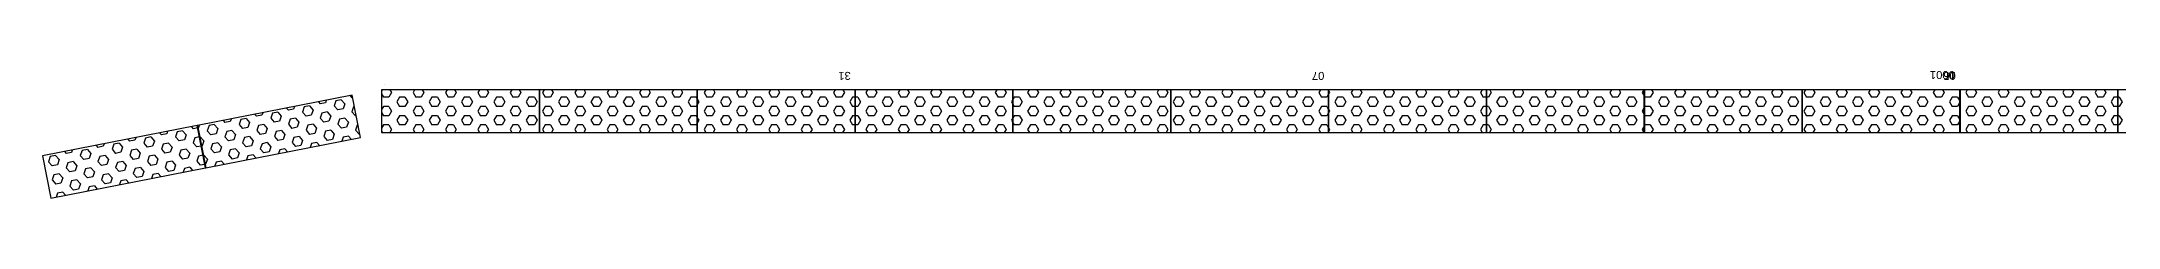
# Model space of a CAD drawing. Header units: millimetres. Extents: x 31568 to 240104, y 7702 to 61692.
# Drawn here: x 164633 to 188712, y 59917 to 61397 of the extents above; entities that cross this region are included whole.
import ezdxf

# ---------------------------------------------------------------- set-up
doc = ezdxf.new("R2010")
doc.units = ezdxf.units.MM
for name, color, linetype in [('게이트웨이', 140, 'Continuous'), ('노드', 2, 'Continuous'), ('발판500×1829', 131, 'Continuous')]:
    doc.layers.add(name, color=color, linetype=linetype)
doc.styles.get("Standard").update_dxf_attribs({"font": 'arial.ttf'})

# ---------------------------------------------------------------- blocks, each defined once
blk = doc.blocks.new('b500×1829')
at = {"layer": '발판500×1829', "linetype": 'ByBlock'}
h = blk.add_hatch(dxfattribs=at)
h.set_pattern_fill('HEX', color=256, scale=500, style=0)
h.set_pattern_definition([(0, (-371158.89, -112728.83), (0, 108.253175), [62.5, -125]), (120, (-371158.89, -112728.83), (-93.75, -54.126588), [62.5, -125]), (60, (-371096.39, -112728.83), (-93.75, 54.126588), [62.5, -125])])
h.paths.add_polyline_path([(0, -250), (1829, -250), (1829, 250), (0, 250)])
at = {"layer": '발판500×1829', "linetype": 'ByBlock', "ltscale": 2}
blk.add_lwpolyline([(0, -250), (1829, -250), (1829, 250), (0, 250)], close=True, dxfattribs=at)
blk = doc.blocks.new('518')
at = {"layer": '발판500×1829', "linetype": 'ByBlock', "ltscale": 2}
blk.add_blockref('b500×1829', (0, 0), dxfattribs=at)
blk = doc.blocks.new('발판500x1825')
at = {"layer": '발판500×1829'}
blk.add_blockref('518', (1, -305, 48), dxfattribs=at)
blk = doc.blocks.new('38x18x6')
for p in [(0, 0, 2609), (0, 0, 709)]:
    blk.add_blockref('발판500x1825', p)
blk = doc.blocks.new('A$Ce74f6398')
at = {"layer": '발판500×1829', "linetype": 'ByBlock', "ltscale": 2}
blk.add_blockref('b500×1829', (-1828, 305, 41), dxfattribs=at)
blk = doc.blocks.new('38x18x6_H')
blk.add_line((1797, -610, 728), (1797, -610, 698))
blk.add_blockref('A$Ce74f6398', (1829, -610, 2616))
at = {"layer": '발판500×1829', "linetype": 'ByBlock', "ltscale": 2}
blk.add_blockref('b500×1829', (1, -305, 757), dxfattribs=at)

msp = doc.modelspace()

# ---------------------------------------------------------------- block references
for name, p, rotation in [('38x18x6_H', (170405, 60623, 10460), 179.9999999999612), ('38x18x6_H', (170405, 60623, 14260), 179.9999999999612), ('38x18x6_H', (170405, 60623, 18060), 179.9999999999612), ('38x18x6_H', (170405, 60623, 21860), 179.9999999999612), ('38x18x6_H', (170405, 60623, 25660), 179.9999999999612), ('38x18x6_H', (170405, 60623, 29460), 179.9999999999612), ('38x18x6_H', (170405, 60623, 33260), 179.9999999999612), ('38x18x6_H', (170405, 60623, 37060), 179.9999999999612), ('38x18x6_H', (170405, 60623, 40860), 179.9999999999612), ('38x18x6', (172235, 60623, 10460), 180), ('38x18x6', (172235, 60623, 14260), 180), ('38x18x6', (172235, 60623, 18060), 180), ('38x18x6', (172235, 60623, 21860), 180), ('38x18x6', (172235, 60623, 25660), 180), ('38x18x6', (172235, 60623, 29460), 180), ('38x18x6', (172235, 60623, 33260), 180), ('38x18x6', (172235, 60623, 37060), 180), ('38x18x6', (172235, 60623, 40860), 180), ('38x18x6', (174065, 60623, 10460), 180), ('38x18x6', (174065, 60623, 14260), 180), ('38x18x6', (174065, 60623, 18060), 180), ('38x18x6', (174065, 60623, 21860), 180), ('38x18x6', (174065, 60623, 25660), 180), ('38x18x6', (174065, 60623, 29460), 180), ('38x18x6', (174065, 60623, 33260), 180), ('38x18x6', (174065, 60623, 37060), 180), ('38x18x6', (174065, 60623, 40860), 180), ('38x18x6', (175895, 60623, 10460), 180), ('38x18x6', (175895, 60623, 14260), 180), ('38x18x6', (175895, 60623, 18060), 180), ('38x18x6', (175895, 60623, 21860), 180), ('38x18x6', (175895, 60623, 25660), 180), ('38x18x6', (175895, 60623, 29460), 180), ('38x18x6', (175895, 60623, 33260), 180), ('38x18x6', (175895, 60623, 37060), 180), ('38x18x6', (175895, 60623, 40860), 180), ('38x18x6', (177725, 60623, 10460), 180), ('38x18x6', (177725, 60623, 14260), 180), ('38x18x6', (177725, 60623, 18060), 180), ('38x18x6', (177725, 60623, 21860), 180), ('38x18x6', (177725, 60623, 25660), 180), ('38x18x6', (177725, 60623, 29460), 180), ('38x18x6', (177725, 60623, 33260), 180), ('38x18x6', (177725, 60623, 37060), 180), ('38x18x6', (177725, 60623, 40860), 180), ('38x18x6', (179555, 60623, 10460), 180), ('38x18x6', (179555, 60623, 14260), 180), ('38x18x6', (179555, 60623, 18060), 180), ('38x18x6', (179555, 60623, 21860), 180), ('38x18x6', (179555, 60623, 25660), 180), ('38x18x6', (179555, 60623, 29460), 180), ('38x18x6', (179555, 60623, 33260), 180), ('38x18x6', (179555, 60623, 37060), 180), ('38x18x6', (179555, 60623, 40860), 180), ('38x18x6', (181385, 60623, 10460), 180), ('38x18x6', (181385, 60623, 14260), 180), ('38x18x6', (181385, 60623, 18060), 180), ('38x18x6', (181385, 60623, 21860), 180), ('38x18x6', (181385, 60623, 25660), 180), ('38x18x6', (181385, 60623, 29460), 180), ('38x18x6', (181385, 60623, 33260), 180), ('38x18x6', (181385, 60623, 37060), 180), ('38x18x6', (181385, 60623, 40860), 180), ('38x18x6', (183215, 60623, 10460), 180), ('38x18x6', (183215, 60623, 14260), 180), ('38x18x6', (183215, 60623, 18060), 180), ('38x18x6', (183215, 60623, 21860), 180), ('38x18x6', (183215, 60623, 25660), 180), ('38x18x6', (183215, 60623, 29460), 180), ('38x18x6', (183215, 60623, 33260), 180), ('38x18x6', (183215, 60623, 37060), 180), ('38x18x6', (183215, 60623, 40860), 180), ('38x18x6', (185045, 60623, 10460), 180), ('38x18x6', (185045, 60623, 14260), 180), ('38x18x6', (185045, 60623, 18060), 180), ('38x18x6', (185045, 60623, 21860), 180), ('38x18x6', (185045, 60623, 25660), 180), ('38x18x6', (185045, 60623, 29460), 180), ('38x18x6', (185045, 60623, 33260), 180), ('38x18x6', (185045, 60623, 37060), 180), ('38x18x6', (185045, 60623, 40860), 180), ('38x18x6', (186875, 60623, 10460), 180), ('38x18x6', (186875, 60623, 14260), 180), ('38x18x6', (186875, 60623, 18060), 180), ('38x18x6', (186875, 60623, 21860), 180), ('38x18x6', (186875, 60623, 25660), 180), ('38x18x6', (186875, 60623, 29460), 180), ('38x18x6', (186875, 60623, 33260), 180), ('38x18x6', (186875, 60623, 37060), 180), ('38x18x6', (186875, 60623, 40860), 180), ('38x18x6', (188705, 60623, 10460), 180), ('38x18x6', (188705, 60623, 14260), 180), ('38x18x6', (188705, 60623, 18060), 180), ('38x18x6', (188705, 60623, 21860), 180), ('38x18x6', (188705, 60623, 25660), 180), ('38x18x6', (188705, 60623, 29460), 180), ('38x18x6', (188705, 60623, 33260), 180), ('38x18x6', (188705, 60623, 37060), 180), ('38x18x6', (188705, 60623, 40860), 180), ('38x18x6', (190535, 60623, 10460), 180), ('38x18x6', (190535, 60623, 14260), 180), ('38x18x6', (190535, 60623, 18060), 180), ('38x18x6', (190535, 60623, 21860), 180), ('38x18x6', (190535, 60623, 25660), 180), ('38x18x6', (190535, 60623, 29460), 180), ('38x18x6', (190535, 60623, 33260), 180), ('38x18x6', (190535, 60623, 37060), 180), ('38x18x6', (190535, 60623, 40860), 180), ('38x18x6', (168342, 60568, 10460), 191.1067111174401), ('38x18x6', (168342, 60568, 14260), 191.1067111174401), ('38x18x6', (168342, 60568, 18060), 191.1067111174401), ('38x18x6', (168342, 60568, 21860), 191.1067111174401), ('38x18x6', (168342, 60568, 25660), 191.1067111174401), ('38x18x6', (168342, 60568, 29460), 191.1067111174401), ('38x18x6', (168342, 60568, 33260), 191.1067111174401), ('38x18x6', (168342, 60568, 37060), 191.1067111174401), ('38x18x6', (168342, 60568, 40860), 191.1067111174401), ('38x18x6_H', (166546, 60215, 10460), 191.1067111174017), ('38x18x6_H', (166546, 60215, 14260), 191.1067111174017), ('38x18x6_H', (166546, 60215, 18060), 191.1067111174017), ('38x18x6_H', (166546, 60215, 21860), 191.1067111174017), ('38x18x6_H', (166546, 60215, 25660), 191.1067111174017), ('38x18x6_H', (166546, 60215, 29460), 191.1067111174017), ('38x18x6_H', (166546, 60215, 33260), 191.1067111174017), ('38x18x6_H', (166546, 60215, 37060), 191.1067111174017), ('38x18x6_H', (166546, 60215, 40860), 191.1067111174017)]:
    msp.add_blockref(name, p, dxfattribs=dict(rotation=rotation))

# ---------------------------------------------------------------- texts
at = {"layer": '게이트웨이'}
msp.add_text('0001', height=92.8, rotation=180, dxfattribs=at).set_placement((186814, 61395, 20565))
at = {"layer": '노드'}
for s, p in [('31', (174015, 61385, 30083)), ('07', (179505, 61385, 12983)), ('06', (186825, 61385, 12983)), ('15', (186825, 61385, 30083))]:
    msp.add_text(s, height=92.8, rotation=180, dxfattribs=at).set_placement(p)

doc.saveas('drawing.dxf')
